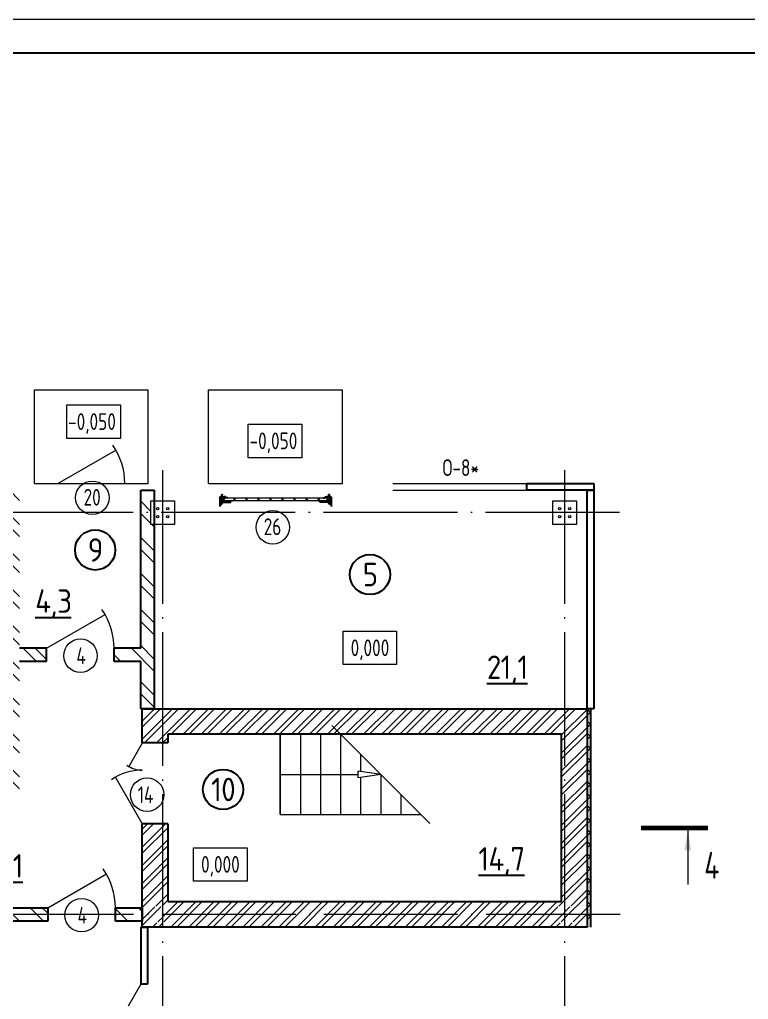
# Model space of a CAD drawing. Extents: x -965262 to 1142518, y -357520 to 71675.
# Drawn here: x -813242 to -802365, y -170622 to -155988 of the extents above; entities that cross this region are included whole.
import ezdxf

# ---------------------------------------------------------------- set-up
doc = ezdxf.new("R2010")
doc.units = 0
doc.header["$LTSCALE"] = 10
doc.linetypes.add('DOTE', pattern=[2.42, 2, -0.2, 0.02, -0.2])
doc.layers.get('0').update_dxf_attribs({"linetype": 'CONTINUOUS', "lineweight": 30})
doc.layers.add('DOTE', color=7, linetype='DOTE', lineweight=9)
doc.styles.add('GOST 2.304', font='isocpeur.ttf', dxfattribs={"width": 0.75, "height": 250})
doc.styles.add('GOST-2.304_Type-B', font='isocpeur.ttf', dxfattribs={"width": 0.9})
doc.styles.get("Standard").update_dxf_attribs({"font": 'isocpeur.ttf', "height": 300})

# ---------------------------------------------------------------- blocks, each defined once
blk = doc.blocks.new('anchor.bolt')
for p, q in [((-0.07, 0), (-0.07, -0.72)), ((0.07, 0), (0.07, -0.06)), ((-0.1, -0.04), (-0.07, -0.03)), ((-0.1, -0.04), (0.09, -0.06)), ((0.07, -0.07), (-0.1, -0.04)), ((-0.1, -0.11), (-0.07, -0.1)), ((-0.1, -0.11), (0.09, -0.13)), ((0.07, -0.14), (-0.1, -0.11)), ((-0.1, -0.18), (-0.07, -0.17)), ((-0.1, -0.18), (0.09, -0.2)), ((0.07, -0.21), (-0.1, -0.18)), ((-0.1, -0.25), (-0.07, -0.24)), ((-0.1, -0.25), (0.09, -0.27)), ((0.07, -0.28), (-0.1, -0.25)), ((-0.1, -0.32), (-0.07, -0.31)), ((-0.1, -0.32), (0.09, -0.34)), ((0.07, -0.35), (-0.1, -0.32)), ((-0.1, -0.39), (-0.07, -0.38)), ((-0.1, -0.39), (0.09, -0.41)), ((0.07, -0.42), (-0.1, -0.39)), ((-0.1, -0.46), (-0.07, -0.45)), ((-0.1, -0.46), (0.09, -0.48)), ((0.07, -0.49), (-0.1, -0.46)), ((-0.1, -0.53), (-0.07, -0.52)), ((-0.1, -0.53), (0.09, -0.55)), ((0.07, -0.56), (-0.1, -0.53)), ((-0.09, -0.6), (-0.07, -0.59)), ((-0.09, -0.6), (0.09, -0.62)), ((0.07, -0.63), (-0.09, -0.6)), ((-0.07, -0.72), (0, -0.8)), ((-0.04, -0.62), (-0.06, -0.63)), ((-0.06, -0.64), (-0.06, -0.63)), ((-0.06, -0.73), (-0.06, -0.64)), ((0, -0.79), (-0.06, -0.73)), ((-0.01, -0.63), (-0.04, -0.62)), ((-0.03, -0.63), (0, -0.79)), ((-0.03, -0.63), (0.01, -0.78)), ((-0.02, -0.63), (0.01, -0.77)), ((-0.01, -0.63), (0.02, -0.76)), ((0.03, -0.69), (-0.01, -0.63)), ((0, -0.64), (0.03, -0.75)), ((0, -0.8), (0.07, -0.72)), ((0, -0.79), (0.03, -0.74)), ((0.01, -0.66), (0.03, -0.74)), ((0.03, -0.74), (0.03, -0.69)), ((0.07, -0.06), (0.09, -0.06)), ((0.09, -0.06), (0.07, -0.07)), ((0.07, -0.07), (0.07, -0.13)), ((0.07, -0.13), (0.09, -0.13)), ((0.09, -0.13), (0.07, -0.14)), ((0.07, -0.14), (0.07, -0.2)), ((0.07, -0.2), (0.09, -0.2)), ((0.09, -0.2), (0.07, -0.21)), ((0.07, -0.21), (0.07, -0.27)), ((0.07, -0.27), (0.09, -0.27)), ((0.09, -0.27), (0.07, -0.28)), ((0.07, -0.28), (0.07, -0.34)), ((0.07, -0.33), (0.09, -0.34)), ((0.09, -0.34), (0.07, -0.35)), ((0.07, -0.35), (0.07, -0.41)), ((0.07, -0.4), (0.09, -0.41)), ((0.09, -0.41), (0.07, -0.42)), ((0.07, -0.42), (0.07, -0.48)), ((0.07, -0.47), (0.09, -0.48)), ((0.09, -0.48), (0.07, -0.49)), ((0.07, -0.49), (0.07, -0.55)), ((0.07, -0.55), (0.09, -0.55)), ((0.09, -0.55), (0.07, -0.56)), ((0.07, -0.56), (0.07, -0.62)), ((0.09, -0.62), (0.07, -0.63)), ((0.07, -0.62), (0.09, -0.62)), ((0.07, -0.63), (0.07, -0.72))]:
    blk.add_line(p, q)
blk.add_arc((0.16, -0.64), 0.222, 187.9982, 219.836)
blk = doc.blocks.new('Крепеж_ворот')
at = {"lineweight": 15}
h = blk.add_hatch(dxfattribs=at)
h.set_pattern_fill('ANSI31', color=256, scale=2, angle=180)
h.set_pattern_definition([(225, (746089.599, 74802.7244), (4.49013, -4.49013), [])])
h.paths.add_polyline_path([(746087, 74804), (746087, 74802), (746091, 74802), (746094, 74802), (746094, 74804)], flags=17)
h.paths.add_polyline_path([(746116, 74802, 0.165118), (746120, 74803), (746124, 74806, -0.301689), (746131, 74807), (746135, 74805, 0.130081), (746138, 74804), (746142, 74804), (746142, 74806), (746138, 74806, -0.130081), (746136, 74807), (746133, 74809, 0.301689), (746123, 74808), (746118, 74805, -0.165112), (746116, 74804), (746064, 74804, -0.414223), (746061, 74807), (746061, 74868), (746059, 74868), (746059, 74869), (746059, 74870), (746059, 74870), (746059, 74871), (746059, 74872), (746059, 74872), (746059, 74873), (746059, 74874), (746059, 74875), (746059, 74876), (746059, 74876), (746059, 74877), (746059, 74877), (746059, 74878), (746059, 74879), (746059, 74879), (746061, 74879), (746061, 74945), (746058, 74945), (746058, 74807, 0.41422), (746064, 74802)])
h = blk.add_hatch(dxfattribs=at)
h.set_pattern_fill('ANSI31', color=256, scale=2, angle=90)
h.set_pattern_definition([(135, (736343.8085, 75928.334), (-4.490128, -4.490128), [])])
edge = h.paths.add_edge_path()
edge.add_ellipse((746065, 74838), major_axis=(-1.67, 1.67), ratio=1, start_angle=45, end_angle=135, ccw=False)
edge.add_line((746063, 74838), (746063, 74868))
edge.add_line((746063, 74868), (746061, 74868))
edge.add_line((746061, 74868), (746061, 74838))
edge.add_ellipse((746065, 74838), major_axis=(-2.89, 2.89), ratio=1, start_angle=45, end_angle=135)
edge.add_line((746065, 74834), (746097, 74834))
edge.add_line((746097, 74834), (746097, 74836))
edge.add_line((746097, 74836), (746065, 74836))
edge = h.paths.add_edge_path()
edge.add_ellipse((746065, 74890), major_axis=(2.89, 2.89), ratio=1, start_angle=106, end_angle=135)
edge.add_line((746061, 74890), (746061, 74879))
edge.add_line((746061, 74879), (746063, 74879))
edge.add_line((746063, 74879), (746063, 74890))
edge.add_ellipse((746065, 74890), major_axis=(-1.67, 1.67), ratio=1, start_angle=16, end_angle=45, ccw=False)
edge.add_line((746063, 74891), (746070, 74904))
edge.add_ellipse((746079, 74899), major_axis=(7.45, 7.45), ratio=1, start_angle=-3, end_angle=106, ccw=False)
edge.add_line((746087, 74906), (746097, 74894))
edge.add_line((746097, 74894), (746099, 74895))
edge.add_line((746099, 74895), (746088, 74907))
edge.add_ellipse((746079, 74899), major_axis=(8.67, 8.67), ratio=1, start_angle=-3, end_angle=106)
edge.add_line((746068, 74905), (746062, 74892))
h = blk.add_hatch(color=256, dxfattribs=at)
h.dxf.hatch_style = 1
h.paths.add_polyline_path([(746146, 74809), (746143, 74810, 0.10613), (746142, 74810), (746136, 74809, -0.181324), (746135, 74810, 0.335683), (746120, 74809, -0.119126), (746119, 74809, 0.371631), (746118, 74808), (746118, 74808, 0.451909), (746119, 74807, 0.124341), (746121, 74808, -0.343618), (746134, 74808, 0.181324), (746137, 74808), (746143, 74808, -0.110452), (746143, 74808), (746147, 74807, -0.710497), (746147, 74805), (746143, 74804), (746136, 74804, -0.178994), (746133, 74805, 0.369834), (746130, 74805, -0.178993), (746127, 74804), (746122, 74804, 0.120709), (746122, 74804), (746120, 74803, -0.017147), (746119, 74802, 0.538795), (746120, 74802), (746127, 74802, 0.207608), (746131, 74804, -0.433918), (746132, 74804, 0.207608), (746135, 74802), (746143, 74802, 0.079707), (746143, 74802), (746148, 74804, 0.461502), (746149, 74807, -0.250825), (746149, 74808, -0.128039), (746173, 74816, 0.416657), (746174, 74816), (746174, 74817, 0.409849), (746173, 74817, 0.127248)])
for p, q in [((746058, 74807), (746058, 74945)), ((746058, 74945), (746061, 74945)), ((746061, 74879), (746061, 74945)), ((746059, 74879), (746063, 74879)), ((746059, 74868), (746059, 74879)), ((746059, 74868), (746063, 74868)), ((746061, 74879), (746061, 74890)), ((746061, 74807), (746061, 74868)), ((746061, 74838), (746061, 74868)), ((746068, 74905), (746062, 74892)), ((746070, 74904), (746063, 74891)), ((746063, 74838), (746063, 74890)), ((746064, 74883), (746063, 74883)), ((746064, 74865), (746063, 74865)), ((746064, 74883), (746064, 74874)), ((746067, 74880), (746064, 74883)), ((746064, 74875), (746064, 74873)), ((746064, 74874), (746064, 74865)), ((746067, 74868), (746064, 74865)), ((746064, 74804), (746116, 74804)), ((746064, 74802), (746116, 74802)), ((746097, 74836), (746065, 74836)), ((746097, 74834), (746065, 74834)), ((746067, 74880), (746067, 74875)), ((746067, 74873), (746067, 74868)), ((746079, 74806), (746102, 74806)), ((746079, 74806), (746079, 74804)), ((746079, 74804), (746102, 74804)), ((746082, 74814), (746081, 74813)), ((746081, 74813), (746081, 74806)), ((746099, 74814), (746082, 74814)), ((746086, 74813), (746086, 74806)), ((746087, 74906), (746097, 74894)), ((746088, 74907), (746099, 74895)), ((746095, 74813), (746095, 74806)), ((746097, 74894), (746099, 74895)), ((746097, 74834), (746097, 74836)), ((746099, 74814), (746100, 74813)), ((746100, 74813), (746100, 74806)), ((746102, 74806), (746102, 74804)), ((746118, 74805), (746123, 74808)), ((746120, 74803), (746124, 74806)), ((746135, 74805), (746131, 74807)), ((746136, 74807), (746133, 74809)), ((746142, 74806), (746138, 74806)), ((746138, 74804), (746142, 74804)), ((746142, 74806), (746142, 74804)), ((746142, 74804), (746142, 74806)), ((746143, 74804), (746147, 74805)), ((746143, 74802), (746148, 74804)), ((746174, 74817), (746174, 74816))]:
    blk.add_line(p, q)
for p, q in [((746061, 74879), (746061, 74881)), ((746061, 74834), (746061, 74868)), ((746063, 74883), (746063, 74874)), ((746063, 74874), (746063, 74865)), ((746073, 74842), (746073, 74905)), ((746073, 74896), (746077, 74892)), ((746073, 74851), (746077, 74855)), ((746074, 74886), (746074, 74861)), ((746074, 74880), (746076, 74880)), ((746074, 74867), (746076, 74867)), ((746076, 74886), (746076, 74883)), ((746076, 74883), (746076, 74886)), ((746076, 74886), (746077, 74886)), ((746076, 74864), (746076, 74883)), ((746077, 74873), (746076, 74880)), ((746076, 74880), (746076, 74867)), ((746077, 74873), (746076, 74867)), ((746076, 74864), (746076, 74861)), ((746076, 74864), (746076, 74861)), ((746076, 74861), (746077, 74861)), ((746077, 74886), (746077, 74892)), ((746077, 74861), (746077, 74855)), ((746081, 74898), (746081, 74886)), ((746081, 74849), (746081, 74861)), ((746087, 74898), (746082, 74898)), ((746082, 74886), (746087, 74886)), ((746082, 74861), (746087, 74861)), ((746087, 74849), (746082, 74849)), ((746087, 74899), (746087, 74898)), ((746087, 74886), (746087, 74898)), ((746087, 74886), (746098, 74886)), ((746087, 74849), (746087, 74861)), ((746087, 74861), (746098, 74861)), ((746087, 74847), (746087, 74849)), ((746099, 74885), (746099, 74883)), ((746099, 74883), (746099, 74864)), ((746099, 74882), (746100, 74882)), ((746099, 74865), (746100, 74865)), ((746099, 74862), (746099, 74864)), ((746100, 74861), (746100, 74886)), ((746100, 74886), (746110, 74886)), ((746100, 74861), (746110, 74861)), ((746110, 74861), (746110, 74886)), ((746110, 74881), (746225, 74881)), ((746110, 74865), (746212, 74865)), ((746114, 74877), (746225, 74877)), ((746250, 74859), (746250, 74863))]:
    blk.add_line(p, q, dxfattribs=at)
at = {"lineweight": 15, "ltscale": 0.5}
for p, q in [((746076, 74886), (746074, 74886)), ((746076, 74861), (746074, 74861))]:
    blk.add_line(p, q, dxfattribs=at)
at = {"lineweight": 15, "extrusion": (-1.7375e-14, 1, 0)}
for p, q in [((746113, 74884), (746225, 74884)), ((746113, 74863), (746113, 74884)), ((746113, 74863), (746136, 74863)), ((746117, 74857), (746117, 74829)), ((746117, 74826), (746119, 74823)), ((746119, 74823), (746123, 74825)), ((746121, 74857), (746121, 74829)), ((746123, 74825), (746121, 74828)), ((746123, 74863), (746123, 74863)), ((746250, 74863), (746123, 74863)), ((746250, 74859), (746123, 74859)), ((746124, 74840), (746124, 74849)), ((746136, 74882), (746157, 74882)), ((746136, 74863), (746136, 74882)), ((746157, 74882), (746157, 74863)), ((746157, 74863), (746212, 74863))]:
    blk.add_line(p, q, dxfattribs=at)
at = {"lineweight": 15, "ltscale": 0.5, "extrusion": (-1.7375e-14, 1, 0)}
for p, q in [((746113, 74880), (746225, 74880)), ((746136, 74866), (746113, 74866)), ((746115, 74871), (746120, 74871)), ((746121, 74857), (746117, 74857)), ((746117, 74852), (746117, 74854)), ((746121, 74840), (746117, 74840)), ((746117, 74837), (746117, 74835)), ((746121, 74829), (746117, 74829)), ((746120, 74839), (746120, 74850)), ((746124, 74848), (746120, 74848)), ((746124, 74841), (746120, 74841)), ((746123, 74869), (746123, 74863)), ((746123, 74863), (746123, 74859)), ((746140, 74863), (746140, 74859)), ((746153, 74863), (746153, 74859)), ((746212, 74866), (746157, 74866)), ((746173, 74863), (746173, 74859))]:
    blk.add_line(p, q, dxfattribs=at)
at = {"lineweight": 15, "extrusion": (-2.77556e-16, -1, 0)}
for p, q in [((746225, 74866), (746114, 74866)), ((746128, 74866), (746128, 74863)), ((746138, 74866), (746138, 74863)), ((746164, 74866), (746164, 74863)), ((746174, 74866), (746174, 74863)), ((746201, 74866), (746201, 74863)), ((746210, 74866), (746210, 74863)), ((746225, 74884), (746225, 74863))]:
    blk.add_line(p, q, dxfattribs=at)
at = {"extrusion": (-1, -4.26669e-14, 0)}
for p, q in [((746118, 74808), (746118, 74808)), ((746136, 74809), (746142, 74810)), ((746143, 74808), (746137, 74808)), ((746143, 74810), (746146, 74809)), ((746147, 74807), (746143, 74808))]:
    blk.add_line(p, q, dxfattribs=at)
at = {"extrusion": (-1, -4.2422e-14, 1.22461e-16)}
for p, q in [((746119, 74803), (746122, 74804)), ((746127, 74802), (746120, 74802)), ((746122, 74804), (746127, 74804)), ((746143, 74802), (746135, 74802)), ((746136, 74804), (746143, 74804))]:
    blk.add_line(p, q, dxfattribs=at)
for centre, radius, start, end in [((746064, 74807), 5.62, 180, 270), ((746064, 74807), 3.11, 180, 270), ((746082, 74804), 10.4, 68.2753, 87.8782), ((746091, 74798), 16.2, 73.306, 107.292), ((746099, 74804), 10.4, 92.1218, 111.7247), ((746116, 74807), 3.11, 270, 307.5043), ((746116, 74807), 5.62, 270, 307.5043), ((746119, 74808), 0.586, 91.7247, 173.2711), ((746119, 74807), 0.586, 173.2711, 270.547), ((746118, 74812), 3.52, 271.7247, 298.8983), ((746118, 74812), 5.21, 270.547, 298.8983), ((746128, 74799), 12.4, 54.8903, 129.1143), ((746128, 74799), 10.7, 54.8903, 130.7448), ((746128, 74801), 8.97, 60.3534, 127.5043), ((746128, 74801), 8.97, 60.3534, 127.5043), ((746128, 74801), 8.97, 60.3534, 127.5043), ((746128, 74801), 6.46, 60.3534, 127.5043), ((746136, 74811), 3.54, 234.8903, 276), ((746136, 74811), 1.86, 234.8903, 276), ((746138, 74810), 5.62, 240.3534, 270), ((746138, 74810), 3.11, 240.3534, 270), ((746143, 74810), 0.292, 71.7675, 96), ((746143, 74808), 0.292, 70.7873, 96), ((746176, 74761), 56.8, 93.2805, 122.2878), ((746147, 74806), 0.562, 289.2127, 70.7873), ((746147, 74806), 2.25, 288.2291, 27.3228), ((746176, 74765), 50.3, 93.6593, 122.8448), ((746150, 74807), 0.586, 151, 207.3228), ((746173, 74817), 0.6, 4.1357, 93.2805), ((746173, 74816), 0.6, 273.6593, 4.1357)]:
    blk.add_arc(centre, radius, start, end)
at = {"lineweight": 15}
for centre, radius, start, end in [((746079, 74899), 8.28, 0, 136.0097), ((746079, 74847), 8.28, 223.9903, 0), ((746077, 74883), 0.956, 180, 270), ((746077, 74883), 0.75, 180, 270), ((746077, 74864), 0.956, 90, 180), ((746077, 74864), 0.75, 90, 180), ((746076, 74892), 0.375, 0, 45), ((746076, 74855), 0.375, 315, 0), ((746082, 74898), 0.375, 91, 180), ((746082, 74886), 0.75, 180, 270), ((746082, 74861), 0.75, 90, 180), ((746082, 74849), 0.375, 180, 269), ((746098, 74885), 0.375, 0, 90), ((746098, 74862), 0.375, 270, 0), ((746123, 74857), 5.92, 90, 180), ((746123, 74829), 5.92, 180, 199.6464), ((746123, 74857), 1.87, 90, 180), ((746129, 74855), 8.15, 194.9986, 233.9214), ((746129, 74833), 8.15, 126.0786, 165.0014), ((746123, 74829), 1.87, 180, 185.5313)]:
    blk.add_arc(centre, radius, start, end, dxfattribs=at)
at = {"lineweight": 15, "ltscale": 0.5}
for centre, radius, start, end in [((746119, 74852), 2.25, 195, 270), ((746119, 74836), 2.25, 90, 165), ((746119, 74850), 0.375, 0, 90), ((746119, 74839), 0.375, 270, 0)]:
    blk.add_arc(centre, radius, start, end, dxfattribs=at)
at = {"extrusion": (-1.22461e-16, -5.20252e-30, -1)}
for centre, radius, start, end in [((-746120, 74802), 0.187, 270, 62.4687), ((-746122, 74803), 0.586, 62.4687, 90), ((-746127, 74809), 4.69, 229.4077, 270), ((-746127, 74807), 4.69, 223.0863, 270), ((-746131, 74803), 2.32, 49.4077, 130.5923), ((-746131, 74803), 0.637, 43.0863, 136.9137), ((-746135, 74807), 4.69, 270, 316.9137), ((-746136, 74809), 4.69, 270, 310.5923), ((-746143, 74804), 0.292, 250.7873, 270), ((-746143, 74802), 0.292, 251.7709, 270)]:
    blk.add_arc(centre, radius, start, end, dxfattribs=at)
at = {"extrusion": (0, 0, -1)}
for centre, major_axis, start_param, end_param in [((746065, 74890), (2.89, 2.89), 3.926991, 4.433136), ((746065, 74838), (-2.89, 2.89), 3.926991, 5.497787), ((746065, 74890), (-1.67, 1.67), 5.497787, 6.003933), ((746065, 74838), (-1.67, 1.67), 3.926991, 5.497787), ((746079, 74899), (8.67, 8.67), 4.433136, 6.335545), ((746079, 74899), (7.45, 7.45), 4.433136, 6.335545)]:
    blk.add_ellipse(centre, major_axis=major_axis, ratio=1, start_param=start_param, end_param=end_param, dxfattribs=at)
for points in [[(746067, 74875), (746066, 74875), (746064, 74875)], [(746064, 74873), (746066, 74873), (746067, 74873)]]:
    blk.add_rational_spline(points, [1, 1.01284142743, 1], degree=2)
at = {"lineweight": 15, "ltscale": 0.5}
for points, knots in [([(746115, 74871), (746115, 74871), (746114, 74871), (746114, 74871), (746114, 74872), (746113, 74872), (746113, 74872), (746113, 74873), (746113, 74873), (746113, 74873)], [0.37141352, 0.37141352, 0.37141352, 0.37141352, 0.39402571, 0.39402571, 0.41663789, 0.41663789, 0.43959523, 0.43959523, 0.46255257, 0.46255257, 0.46255257, 0.46255257]), ([(746123, 74869), (746123, 74869), (746123, 74869), (746122, 74870), (746122, 74870), (746122, 74871), (746122, 74871), (746121, 74871), (746121, 74871), (746120, 74871)], [0.28027447, 0.28027447, 0.28027447, 0.28027447, 0.30323181, 0.30323181, 0.32618916, 0.32618916, 0.34880134, 0.34880134, 0.37141352, 0.37141352, 0.37141352, 0.37141352])]:
    blk.add_open_spline(points, degree=3, knots=knots, dxfattribs=at)
at = {"lineweight": 15}
for points in [[(746117, 74827), (746117, 74827), (746117, 74826), (746117, 74826)], [(746121, 74828), (746121, 74828), (746121, 74828), (746121, 74829)]]:
    blk.add_open_spline(points, degree=3, dxfattribs=at)
at = {"xscale": -50.80000000000001, "yscale": 50.80000000000001, "zscale": 50.80000000000001}
blk.add_blockref('anchor.bolt', (746091, 74804), dxfattribs=at)

msp = doc.modelspace()

# ---------------------------------------------------------------- hatches: boundary and pattern name
at = {"lineweight": 15}
h = msp.add_hatch(dxfattribs=at)
h.set_pattern_fill('ANSI32', color=4, scale=40, angle=90, style=0)
h.set_pattern_definition([(135, (-825143.9, -163121.8), (-269.4077, -269.4077), []), (135, (-825143.9, -162942.18), (-269.4077, -269.4077), [])])
h.paths.add_polyline_path([(-825057.2, -163017.1), (-825257.2, -163017.1), (-825257.2, -163352.1), (-825057.2, -163352.1)])
h.paths.add_polyline_path([(-825057.2, -163352.1), (-825257.2, -163352.1), (-825257.2, -164677.1), (-827262.2, -164677.1), (-827262.2, -164877.1), (-825057.2, -164877.1)])
h.paths.add_polyline_path([(-827462.2, -164677.1), (-828982.2, -164677.1), (-828982.2, -167442.1), (-828782.2, -167442.1), (-828782.2, -164877.1), (-827462.2, -164877.1)], flags=16)
h.paths.add_polyline_path([(-827262.2, -164877.1), (-827462.2, -164877.1), (-827462.2, -167442.1), (-827262.2, -167442.1)], flags=17)
h.paths.add_polyline_path([(-827262.2, -163352.1), (-827462.2, -163352.1), (-827462.2, -164677.1), (-827262.2, -164677.1)], flags=17)
h.paths.add_polyline_path([(-827262.2, -163017.1), (-827462.2, -163017.1), (-827462.2, -163352.1), (-827262.2, -163352.1)])
h.paths.add_polyline_path([(-840622.4, -173137.1), (-841022.4, -173137.1), (-841022.4, -173527.1), (-840622.4, -173527.1)])
h.paths.add_polyline_path([(-843612.4, -173137.1), (-844012.4, -173137.1), (-844012.4, -173527.1), (-843612.4, -173527.1)], flags=17)
h.paths.add_polyline_path([(-832692.4, -172202.1), (-833082.4, -172202.1), (-833082.4, -172602.1), (-832692.4, -172602.1)], flags=17)
h.paths.add_polyline_path([(-848047.4, -182572.1), (-848122.4, -182572.1), (-848122.4, -183272.1), (-849007.4, -183272.1), (-849007.4, -183372.1), (-848047.4, -183372.1)], flags=17)
h.paths.add_polyline_path([(-846982.4, -183272.1), (-847922.4, -183272.1), (-847922.4, -182572.1), (-847947.4, -182572.1), (-847947.4, -183372.1), (-846982.4, -183372.1)])
h.paths.add_polyline_path([(-848047.4, -181672.1), (-848122.4, -181672.1), (-848122.4, -181862.1), (-848047.4, -181862.1)], flags=16)
h.paths.add_polyline_path([(-847922.4, -181672.1), (-847947.4, -181672.1), (-847947.4, -181862.1), (-847922.4, -181862.1)], flags=17)
h.paths.add_polyline_path([(-849007.4, -181672.1), (-849057.4, -181672.1), (-849057.4, -183272.1), (-849007.4, -183272.1)], flags=17)
h.paths.add_polyline_path([(-849107.4, -181672.1), (-849257.4, -181672.1), (-849257.4, -183472.1), (-849107.4, -183472.1)], flags=17)
h.paths.add_polyline_path([(-825057.2, -163017.1), (-825257.2, -163017.1), (-825257.2, -163352.1), (-825057.2, -163352.1)])
h.paths.add_polyline_path([(-853107.4, -185922), (-853417.4, -185922), (-853417.4, -186122), (-853107.4, -186122)])
h.paths.add_polyline_path([(-852892.4, -185922), (-853107.4, -185922), (-853107.4, -186122), (-852892.4, -186122)])
h.paths.add_polyline_path([(-851292.4, -185922), (-851692.4, -185922), (-851692.4, -186122), (-851292.4, -186122)])
h.paths.add_polyline_path([(-849982.4, -185922), (-850382.4, -185922), (-850382.4, -186122), (-849982.4, -186122)])
h.paths.add_polyline_path([(-848382.4, -185922), (-848782.4, -185922), (-848782.4, -186122), (-848382.4, -186122)])
h.paths.add_polyline_path([(-847107.4, -185922), (-847182.4, -185922), (-847182.4, -186122), (-847107.4, -186122)])
h.paths.add_polyline_path([(-847107.4, -162917.1), (-847442.4, -162917.1), (-847442.4, -163117.1), (-847107.4, -163117.1)])
h.paths.add_polyline_path([(-846782.4, -162917.1), (-847107.4, -162917.1), (-847107.4, -163117.1), (-846982.4, -163117.1), (-846982.4, -163177.1), (-846932.4, -163177.1), (-846932.4, -163352.1), (-846782.4, -163352.1)])
h.paths.add_polyline_path([(-846782.4, -163352.1), (-846932.4, -163352.1), (-846932.4, -163527.1), (-846982.4, -163527.1), (-846982.4, -169177.1), (-846932.4, -169177.1), (-846932.4, -169352.1), (-846782.4, -169352.1)])
h.paths.add_polyline_path([(-846782.4, -169352.1), (-846932.4, -169352.1), (-846932.4, -169527.1), (-846982.4, -169527.1), (-846982.4, -175177.1), (-846932.4, -175177.1), (-846932.4, -175352.1), (-846782.4, -175352.1), (-846782.4, -173727.1), (-841107.4, -173727.1), (-841107.4, -173527.1), (-846782.4, -173527.1)])
h.paths.add_polyline_path([(-846782.4, -175352.1), (-846932.4, -175352.1), (-846932.4, -175527.1), (-846982.4, -175527.1), (-846982.4, -178462.1), (-846782.4, -178462.1)])
h.paths.add_polyline_path([(-846782.4, -179462.1), (-846982.4, -179462.1), (-846982.4, -179662.1), (-847107.4, -179662.1), (-847107.4, -179862.1), (-846982.4, -179862.1), (-846982.4, -180062.1), (-846782.4, -180062.1)])
h.paths.add_polyline_path([(-847107.4, -179662.1), (-850107.4, -179662.1), (-850107.4, -179862.1), (-847107.4, -179862.1)])
h.paths.add_polyline_path([(-850107.4, -179662.1), (-853107.4, -179662.1), (-853107.4, -179862.1), (-851817.4, -179862.1), (-851817.4, -180062.1), (-851617.4, -180062.1), (-851617.4, -179862.1), (-850107.4, -179862.1)])
h.paths.add_polyline_path([(-853107.4, -179662.1), (-853417.4, -179662.1), (-853417.4, -179862.1), (-853107.4, -179862.1)])
h.paths.add_polyline_path([(-853107.4, -181472.1), (-853417.4, -181472.1), (-853417.4, -181672.1), (-853107.4, -181672.1)])
h.paths.add_polyline_path([(-851217.4, -181472.1), (-851617.4, -181472.1), (-851617.4, -181352.1), (-851817.4, -181352.1), (-851817.4, -181472.1), (-853107.4, -181472.1), (-853107.4, -181672.1), (-851217.4, -181672.1)])
h.paths.add_polyline_path([(-851617.4, -181072.1), (-851817.4, -181072.1), (-851817.4, -181352.1), (-851617.4, -181352.1)])
h.paths.add_polyline_path([(-850107.4, -181527.1), (-850282.4, -181527.1), (-850282.4, -181472.1), (-850307.4, -181472.1), (-850307.4, -181672.1), (-850107.4, -181672.1)])
h.paths.add_polyline_path([(-848907.4, -181472.1), (-849932.4, -181472.1), (-849932.4, -181527.1), (-850107.4, -181527.1), (-850107.4, -181672.1), (-849107.4, -181672.1), (-849107.4, -183472.1), (-847107.4, -183472.1), (-847107.4, -183372.1), (-847947.4, -183372.1), (-847947.4, -182572.1), (-848047.4, -182572.1), (-848047.4, -183372.1), (-849007.4, -183372.1), (-849007.4, -181672.1), (-848907.4, -181672.1)])
h.paths.add_polyline_path([(-846782.4, -181672.1), (-846382.9, -181672.1), (-846382.9, -181472.1), (-846782.4, -181472.1), (-846782.4, -181352.1), (-846932.4, -181352.1), (-846932.4, -181527.1), (-847107.4, -181527.1), (-847107.4, -181672.1), (-846982.4, -181672.1), (-846982.4, -183372.1), (-847107.4, -183372.1), (-847107.4, -183472.1), (-846982.4, -183472.1), (-846982.4, -185922), (-847107.4, -185922), (-847107.4, -186122), (-846782.4, -186122)])
h.paths.add_polyline_path([(-847107.4, -181527.1), (-847282.4, -181527.1), (-847282.4, -181472.1), (-848197.4, -181472.1), (-848197.4, -181672.1), (-848047.4, -181672.1), (-848047.4, -181862.1), (-847947.4, -181862.1), (-847947.4, -181672.1), (-847107.4, -181672.1)], flags=17)
h.paths.add_polyline_path([(-846782.4, -181072.1), (-846982.4, -181072.1), (-846982.4, -181177.1), (-846932.4, -181177.1), (-846932.4, -181352.1), (-846782.4, -181352.1)])
h.paths.add_polyline_path([(-845072.9, -181352.1), (-845272.9, -181352.1), (-845272.9, -181472.1), (-845472.9, -181472.1), (-845472.9, -181672.1), (-845072.9, -181672.1), (-845072.9, -181577.1)])
h.paths.add_polyline_path([(-845072.9, -175452.1), (-841282.4, -175452.1), (-841282.4, -175352.1), (-845272.9, -175352.1), (-845272.9, -181352.1), (-845072.9, -181352.1)])
h.paths.add_polyline_path([(-841282.4, -175252.1), (-845272.9, -175252.1), (-845272.9, -175352.1), (-841282.4, -175352.1)], flags=16)
h.paths.add_polyline_path([(-835282.4, -175352.1), (-840932.4, -175352.1), (-840932.4, -175452.1), (-835282.4, -175452.1)])
h.paths.add_polyline_path([(-835282.4, -175252.1), (-840932.4, -175252.1), (-840932.4, -175352.1), (-835282.4, -175352.1)])
h.paths.add_polyline_path([(-834492.4, -175352.1), (-834932.4, -175352.1), (-834932.4, -175452.1), (-834492.4, -175452.1)])
h.paths.add_polyline_path([(-834492.4, -175252.1), (-834932.4, -175252.1), (-834932.4, -175352.1), (-834492.4, -175352.1)])
h.paths.add_polyline_path([(-837507.4, -173577.1), (-837682.4, -173577.1), (-837682.4, -173527.1), (-841107.4, -173527.1), (-841107.4, -173727.1), (-837507.4, -173727.1)])
h.paths.add_polyline_path([(-835107.4, -173577.1), (-835282.4, -173577.1), (-835282.4, -173527.1), (-837332.4, -173527.1), (-837332.4, -173577.1), (-837507.4, -173577.1), (-837507.4, -173727.1), (-835107.4, -173727.1)])
h.paths.add_polyline_path([(-834782.4, -173402.1), (-834932.4, -173402.1), (-834932.4, -173577.1), (-835107.4, -173577.1), (-835107.4, -173727.1), (-834782.4, -173727.1)])
h.paths.add_polyline_path([(-834782.4, -169352.1), (-834982.4, -169352.1), (-834982.4, -173227.1), (-834932.4, -173227.1), (-834932.4, -173402.1), (-834782.4, -173402.1)])
h.paths.add_polyline_path([(-834782.4, -168352.1), (-834932.4, -168352.1), (-834932.4, -168527.1), (-834982.4, -168527.1), (-834982.4, -169352.1), (-834782.4, -169352.1)])
h.paths.add_polyline_path([(-830792.4, -167442.1), (-834782.4, -167442.1), (-834782.4, -163352.1), (-834982.4, -163352.1), (-834982.4, -168177.1), (-834932.4, -168177.1), (-834932.4, -168352.1), (-834782.4, -168352.1), (-834782.4, -167642.1), (-830792.4, -167642.1)])
h.paths.add_polyline_path([(-834782.4, -162917.1), (-834982.4, -162917.1), (-834982.4, -163352.1), (-834782.4, -163352.1)])
h.paths.add_polyline_path([(-829107.4, -167442.1), (-829782.4, -167442.1), (-829782.4, -167642.1), (-829107.4, -167642.1)])
h.paths.add_polyline_path([(-823107.4, -167442.1), (-828782.2, -167442.1), (-828782.2, -164877.1), (-825057.2, -164877.1), (-825057.2, -163352.1), (-825257.2, -163352.1), (-825257.2, -164677.1), (-828982.2, -164677.1), (-828982.2, -167442.1), (-829107.4, -167442.1), (-829107.4, -167642.1), (-823107.4, -167642.1)])
h.paths.add_polyline_path([(-820612.4, -167442.1), (-823107.4, -167442.1), (-823107.4, -167642.1), (-820612.4, -167642.1)])
h.paths.add_polyline_path([(-817107.4, -167442.1), (-819602.4, -167442.1), (-819602.4, -167642.1), (-817107.4, -167642.1)])
h.paths.add_polyline_path([(-811232.4, -163527.1), (-811282.4, -163527.1), (-811282.4, -163352.1), (-811432.4, -163352.1), (-811432.4, -165377.1), (-811832.2, -165377.1), (-811832.2, -165577.1), (-811432.4, -165577.1), (-811432.4, -166282.1), (-811232.4, -166282.1)])
h.paths.add_polyline_path([(-811282.4, -163177.1), (-811232.4, -163177.1), (-811232.4, -163017.1), (-811432.4, -163017.1), (-811432.4, -163352.1), (-811282.4, -163352.1)])
h.paths.add_polyline_path([(-813242.4, -163017.1), (-813442.4, -163017.1), (-813442.4, -163352.1), (-813242.4, -163352.1)])
h.paths.add_polyline_path([(-813077.5, -164895.1), (-811729.7, -164895.1), (-811729.7, -164391.1), (-813077.5, -164391.1)], flags=9)
h.paths.add_polyline_path([(-833482.4, -175452.1), (-833482.4, -175252.1), (-833282.4, -175252.1), (-833282.4, -169252.1), (-812822.4, -169252.1), (-812822.4, -169452.1), (-833082.4, -169452.1), (-833082.4, -175452.1)])
h.paths.add_polyline_path([(-813242.4, -167642.1), (-817107.4, -167642.1), (-817107.4, -167442.1), (-813442.4, -167442.1), (-813442.4, -163352.1), (-813242.4, -163352.1), (-813242.4, -165377.1), (-812842.2, -165377.1), (-812842.2, -165577.1), (-813242.4, -165577.1)])
h.paths.add_polyline_path([(-811812.4, -169452.1), (-811412.4, -169452.1), (-811412.4, -169252.1), (-811812.4, -169252.1)])
h.paths.add_polyline_path([(-811332.4, -175677.1), (-804772.4, -175677.1), (-804772.4, -175477.1), (-811332.4, -175477.1)])
h.paths.add_polyline_path([(-811332.4, -181227.1), (-804772.4, -181227.1), (-804772.4, -181027.1), (-811332.4, -181027.1)])
h = msp.add_hatch(dxfattribs=at)
h.set_pattern_fill('ANSI37', color=256, scale=40, angle=270)
h.set_pattern_definition([(315, (-810934.39, -163152.02), (89.8026, 89.8026), []), (45, (-810934.39, -163152.02), (-89.8026, 89.8026), [])])
h.paths.add_polyline_path([(-810188.8, -163133), (-811688.8, -163133), (-811688.8, -163173), (-810188.8, -163173)])
h.paths.add_polyline_path([(-811288.8, -163133), (-811688.8, -163133), (-811688.8, -163173), (-811288.8, -163173)], flags=16)
h.paths.add_polyline_path([(-811288.8, -163173), (-808656.1, -163173), (-808656.1, -163133), (-811288.8, -163133)])
h = msp.add_hatch(dxfattribs=at)
h.set_pattern_fill('ANSI32', color=1, scale=20, style=0)
h.set_pattern_definition([(45, (-1272135.78, -304976.27), (-134.70384, 134.70384), []), (45, (-1272045.98, -304976.27), (-134.70384, 134.70384), [])])
h.paths.add_polyline_path([(-811107.4, -167997.1), (-811412.4, -167997.1), (-811412.4, -168002.1), (-811107.4, -168002.1)], flags=16)
h.paths.add_polyline_path([(-811032.4, -167997.1), (-811107.4, -167997.1), (-811107.4, -168002.1), (-811032.4, -168002.1)], flags=17)
h.paths.add_polyline_path([(-811107.4, -166792.1), (-811412.4, -166792.1), (-811412.4, -166797.1), (-811107.4, -166797.1)], flags=16)
h.paths.add_polyline_path([(-811032.4, -166792.1), (-811107.4, -166792.1), (-811107.4, -166797.1), (-811032.4, -166797.1)], flags=17)
h.paths.add_polyline_path([(-804772.4, -166282.1), (-811412.4, -166282.1), (-811412.4, -166797.1), (-811032.4, -166797.1), (-811032.4, -166662.1), (-805152.4, -166662.1), (-805152.4, -169162.1), (-811032.4, -169162.1), (-811032.4, -167997.1), (-811412.4, -167997.1), (-811412.4, -169542.1), (-811332.4, -169542.1), (-804772.4, -169542.1)])
h.paths.add_polyline_path([(-805232.4, -169227.1), (-804982.4, -169227.1), (-804982.4, -169241.1), (-805082.9, -169241.1, 0.4142136), (-805102.9, -169261.1), (-805102.9, -169443.1, 0.4142136), (-805082.9, -169463.1), (-804982.4, -169463.1), (-804982.4, -169477.1), (-805232.4, -169477.1), (-805232.4, -169463.1), (-805131.9, -169463.1, 0.4142136), (-805111.9, -169443.1), (-805111.9, -169261.1, 0.4142136), (-805131.9, -169241.1), (-805232.4, -169241.1)], flags=16)
h.paths.add_polyline_path([(-810982.4, -169227.1), (-810982.4, -169241.1), (-811102.9, -169241.1), (-811102.9, -169463.1), (-810982.4, -169463.1), (-810982.4, -169477.1), (-811232.4, -169477.1), (-811232.4, -169463.1), (-811111.9, -169463.1), (-811111.9, -169241.1), (-811232.4, -169241.1), (-811232.4, -169227.1)], flags=16)
h = msp.add_hatch(dxfattribs=at)
h.set_pattern_fill('ANSI37', color=256, scale=40)
h.set_pattern_definition([(45, (-170000.2, 82238.42), (-89.802561, 89.802561), []), (135, (-170000.2, 82238.42), (-89.802561, -89.802561), [])])
h.paths.add_polyline_path([(-804772.4, -169542.1), (-804772.4, -166282.1), (-804722.4, -166282.1), (-804722.4, -169542.1)])

# ---------------------------------------------------------------- linework, layer by layer
at = {"lineweight": 15, "ltscale": 0.3}
for p, q in [((-813022.2, -162917), (-813022.2, -161517)), ((-813022.2, -161517), (-811322.2, -161517)), ((-811322.2, -162917), (-811322.2, -161517)), ((-810422.2, -162917), (-810422.2, -161517)), ((-810422.2, -161517), (-808422.2, -161517)), ((-808422.2, -162917), (-808422.2, -161517)), ((-813022.2, -162917), (-811322.2, -162917)), ((-810422.2, -162917), (-808422.2, -162917)), ((-809352.4, -167862.2), (-809352.4, -166662.1))]:
    msp.add_line(p, q, dxfattribs=at)
at = {"lineweight": 15}
for p, q in [((-812538.2, -161743), (-811738.2, -161743)), ((-812538.2, -162243), (-812538.2, -161743)), ((-811738.2, -161743), (-811738.2, -162243)), ((-809829.4, -162030.8), (-809029.4, -162030.8)), ((-809829.4, -162530.8), (-809829.4, -162030.8)), ((-809029.4, -162030.8), (-809029.4, -162530.8)), ((-811738.2, -162243), (-812538.2, -162243)), ((-812672.4, -162917.1, -1808.5), (-811806.4, -162417.1, -1808.5)), ((-809029.4, -162530.8), (-809829.4, -162530.8)), ((-810188.8, -163133), (-808656.1, -163133)), ((-810188.8, -163133), (-810188.8, -163173)), ((-808656.1, -163133), (-808656.1, -163173)), ((-811282.4, -163527.1, -3259.8), (-811282.4, -163177.1, -3259.8)), ((-811282.4, -163177.1, -3259.8), (-810932.4, -163177.1, -3259.8)), ((-810932.4, -163177.1, -3259.8), (-810932.4, -163527.1, -3259.8)), ((-810188.8, -163173), (-808656.1, -163173)), ((-805282.4, -163527.1, -3259.8), (-805282.4, -163177.1, -3259.8)), ((-805282.4, -163177.1, -3259.8), (-804932.4, -163177.1, -3259.8)), ((-804932.4, -163177.1, -3259.8), (-804932.4, -163527.1, -3259.8)), ((-810932.4, -163527.1, -3259.8), (-811282.4, -163527.1, -3259.8)), ((-804932.4, -163527.1, -3259.8), (-805282.4, -163527.1, -3259.8)), ((-812842.2, -165377.1, -1808.5), (-811967.6, -164872.1)), ((-808414.9, -165122.1), (-807614.9, -165122.1)), ((-808414.9, -165622.1), (-808414.9, -165122.1)), ((-807614.9, -165122.1), (-807614.9, -165622.1)), ((-807614.9, -165622.1), (-808414.9, -165622.1)), ((-808583.7, -166530.8), (-807121.1, -167993.5)), ((-811412.4, -166797.1, -1808.5), (-811612.4, -167143.5, -1808.5)), ((-807852.4, -167262.2), (-808191.7, -167213.2)), ((-808191.7, -167311.2), (-808191.7, -167213.2)), ((-807852.4, -167262.2), (-808191.7, -167311.2)), ((-811412.4, -167997.1, -1808.5), (-811812.4, -167304.3, -1808.5)), ((-810647.1, -168355.8), (-809847.1, -168355.8)), ((-810647.1, -168855.8), (-810647.1, -168355.8)), ((-809847.1, -168355.8), (-809847.1, -168855.8)), ((-812822.4, -169252.1, 334.9), (-811947.7, -168747.1, 2143.4)), ((-809847.1, -168855.8), (-810647.1, -168855.8)), ((-811432.4, -170392.1, -1808.5), (-811809.9, -171046, -1808.5))]:
    msp.add_line(p, q, dxfattribs=at)
at = {"color": 4, "extrusion": (0, 0, -1)}
for p, q in [((-811432.4, -165377.1, -1808.5), (-811432.4, -163017.1, -1808.5)), ((-811432.4, -163017.1, -1808.5), (-811232.4, -163017.1, -1808.5)), ((-811432.4, -163017.1, -1808.5), (-811232.4, -163017.1, -1808.5)), ((-811232.4, -163017.1, -1808.5), (-811232.4, -166282.1, -1808.5)), ((-811432.4, -166282.1, -1808.5), (-811432.4, -165577.1, -1808.5)), ((-811232.4, -166282.1, -1808.5), (-811432.4, -166282.1, -1808.5)), ((-833282.4, -169252.1, -1808.5), (-812822.4, -169252.1, 334.9)), ((-812822.4, -169252.1, 334.9), (-812822.4, -169452.1, 334.9)), ((-811812.4, -169452.1, -1808.5), (-811812.4, -169252.1, -1808.5)), ((-811812.4, -169252.1, -1808.5), (-811412.4, -169252.1, -1808.5)), ((-811412.4, -169252.1, -1808.5), (-811412.4, -169452.1, -1808.5)), ((-811412.4, -169452.1, -1808.5), (-811412.4, -169252.1, -1808.5)), ((-812822.4, -169452.1, 334.9), (-833082.4, -169452.1, -1808.5)), ((-811412.4, -169452.1, -1808.5), (-811812.4, -169452.1, -1808.5))]:
    msp.add_line(p, q, dxfattribs=at)
at = {"color": 30, "lineweight": 15}
for p, q in [((-807672.2, -162917.1, -1808.5), (-805672.2, -162917.1, -1808.5)), ((-807672.2, -163017.1, -1808.5), (-805672.2, -163017.1, -1808.5))]:
    msp.add_line(p, q, dxfattribs=at)
at = {"color": 30, "extrusion": (0, 0, -1)}
for p, q in [((-805672.2, -163017.1, -1808.5), (-805672.2, -162917.1, -1808.5)), ((-805672.2, -162917.1, -1808.5), (-804672.4, -162917.1, -1808.5)), ((-804672.4, -163017.1, -1808.5), (-805672.2, -163017.1, -1808.5)), ((-804772.4, -163017.1, -1808.5), (-804672.4, -163017.1, -1808.5)), ((-804772.4, -166282.1, -1808.5), (-804772.4, -163017.1, -1808.5)), ((-804672.4, -162917.1, -1808.5), (-804672.4, -163017.1, -1808.5)), ((-804672.4, -163017.1, -1808.5), (-804672.4, -166282.1, -1808.5)), ((-804672.4, -166282.1, -1808.5), (-804772.4, -166282.1, -1808.5))]:
    msp.add_line(p, q, dxfattribs=at)
at = {"lineweight": 0}
msp.add_line((-805111.9, -163352.1, -1808.5), (-805102.9, -163352.1, -1808.5), dxfattribs=at)
at = {"color": 4}
for p, q in [((-812842.2, -165377.1, -1808.5), (-813242.4, -165377.1)), ((-811432.4, -165377.1), (-811832.2, -165377.1)), ((-812842.2, -165577.1, -1808.5), (-813242.4, -165577.1)), ((-811432.4, -165577.1), (-811832.2, -165577.1)), ((-811232.4, -166282.1, -1808.5), (-811432.4, -166282.1, -1808.5))]:
    msp.add_line(p, q, dxfattribs=at)
at = {"color": 4, "ltscale": 200}
for p, q in [((-812842.2, -165577.1, -1808.5), (-812842.2, -165377.1, -1808.5)), ((-811832.2, -165577.1), (-811832.2, -165377.1))]:
    msp.add_line(p, q, dxfattribs=at)
at = {"color": 1, "extrusion": (0, 0, -1)}
for p, q in [((-811412.4, -166792.1, -1808.5), (-811412.4, -166282.1, -1808.5)), ((-811412.4, -166282.1, -1808.5), (-804772.4, -166282.1, -1808.5)), ((-804772.4, -166282.1, -1808.5), (-804772.4, -169542.1, -1808.5)), ((-811032.4, -166662.1, -1808.5), (-811032.4, -166792.1, -1808.5)), ((-805152.4, -166662.1, -1808.5), (-811032.4, -166662.1, -1808.5)), ((-805152.4, -169162.1, -1808.5), (-805152.4, -166662.1, -1808.5)), ((-811412.4, -169542.1, -1808.5), (-811412.4, -168002.1, -1808.5)), ((-811032.4, -168002.1, -1808.5), (-811032.4, -169162.1, -1808.5)), ((-811032.4, -169162.1, -1808.5), (-805152.4, -169162.1, -1808.5)), ((-804772.4, -169542.1, -1808.5), (-811412.4, -169542.1, -1808.5))]:
    msp.add_line(p, q, dxfattribs=at)
msp.add_line((-804722.4, -166282.1, -1808.5), (-804722.4, -169542.1, -1808.5))
at = {"lineweight": 15, "ltscale": 200}
for p, q in [((-809352.4, -166662.2), (-809352.4, -167862.2)), ((-809052.4, -166662.2), (-809052.4, -167862.2)), ((-808752.4, -166662.2), (-808752.4, -167862.2)), ((-808452.4, -166662.2), (-808452.4, -167862.2)), ((-808152.4, -166962.2), (-808152.4, -167218.8)), ((-809352.4, -167262.2), (-808191.7, -167262.2)), ((-807852.4, -167262.2), (-807852.4, -167862.2)), ((-808152.4, -167305.5), (-808152.4, -167862.2)), ((-807552.4, -167562.2), (-807552.4, -167862.2)), ((-809352.4, -167862.2), (-807252.4, -167862.2))]:
    msp.add_line(p, q, dxfattribs=at)
at = {"color": 1}
for p, q in [((-811032.4, -166792.1, -1808.5), (-811412.4, -166792.1, -1808.5)), ((-811032.4, -168002.1, -1808.5), (-811412.4, -168002.1, -1808.5))]:
    msp.add_line(p, q, dxfattribs=at)
at = {"color": 5, "lineweight": 15, "ltscale": 100}
msp.add_line((-803269.2, -168096.8, -3259.8), (-803269.2, -168906.8, -3259.8), dxfattribs=at)
at = {"color": 30}
for p, q in [((-811432.4, -169542.1, -1808.5), (-811432.4, -170392.1, -1808.5)), ((-811432.4, -169542.1, -1808.5), (-811332.4, -169542.1, -1808.5)), ((-811332.4, -169542.1, -1808.5), (-811332.4, -170392.1, -1808.5)), ((-811332.4, -170392.1, -1808.5), (-811432.4, -170392.1, -1808.5))]:
    msp.add_line(p, q, dxfattribs=at)
at = {"lineweight": 15, "elevation": -1808.5}
msp.add_lwpolyline([(-742362.4, -240087.8), (-742362.4, -155987.8), (-861262.4, -155987.8), (-861262.4, -240087.8)], close=True, dxfattribs=at)
at = {"elevation": -1808.5}
msp.add_lwpolyline([(-742862.4, -239587.8), (-742862.4, -156487.8), (-859262.4, -156487.8), (-859262.4, -239587.8)], close=True, dxfattribs=at)
at = {"color": 5, "lineweight": 15, "ltscale": 100, "const_width": 70, "elevation": -3259.8}
msp.add_lwpolyline([(-802969.2, -168061.8), (-803969.2, -168061.8)], dxfattribs=at)
at = {"lineweight": 15}
for centre, radius in [((-812156.5, -163129.3), 250), ((-811182.4, -163292.1, -3259.8), 16), ((-811032.4, -163292.1, -3259.8), 16), ((-805182.4, -163292.1, -3259.8), 16), ((-805032.4, -163292.1, -3259.8), 16), ((-811182.4, -163412.1, -3259.8), 16), ((-811032.4, -163412.1, -3259.8), 16), ((-809463.8, -163570.6, -6519.6), 250), ((-805182.4, -163412.1, -3259.8), 16), ((-805032.4, -163412.1, -3259.8), 16), ((-812333.6, -165488.8, -6519.6), 250), ((-811339, -167564.4, -6519.6), 250), ((-812316, -169364, -1808.5), 250)]:
    msp.add_circle(centre, radius, dxfattribs=at)
for centre in [(-812114.5, -163909.6, -6519.6), (-808012.8, -164276.4, -6519.6), (-810205.5, -167486.8, -6519.6)]:
    msp.add_circle(centre, 300)
for centre, radius, start, end in [((-812672.4, -162917.1, -1808.5), 1000, 0, 35), ((-812842.2, -165377.1, -1808.5), 1010, 0, 35), ((-811412.4, -167997.1, -1808.5), 800, 90, 125), ((-811412.4, -166797.1, -1808.5), 400, 235, 270), ((-812822.4, -169252.1, 334.9), 1010, 0, 35)]:
    msp.add_arc(centre, radius, start, end, dxfattribs=at)
at = {"color": 5, "lineweight": 15, "ltscale": 100}
msp.add_solid([(-803269.2, -168096.8, -3259.8), (-803218.9, -168397.3, -3259.8), (-803319.5, -168397.3, -3259.8)], dxfattribs=at)
at = {"layer": 'DOTE', "ltscale": 100, "extrusion": (0, -1, 0)}
for p, q in [((-811107.4, -162715.3, -3259.8), (-811107.4, -237887.4, -3259.8)), ((-805107.4, -162715.3, -3259.8), (-805107.4, -237887.4, -3259.8))]:
    msp.add_line(p, q, dxfattribs=at)
at = {"layer": 'DOTE', "ltscale": 100}
for p, q in [((-804288.1, -163352.1, -3259.8), (-857462.7, -163352.1, -3259.8)), ((-804280.6, -169352.1, -3259.8), (-857462.7, -169352.1, -3259.8))]:
    msp.add_line(p, q, dxfattribs=at)

# ---------------------------------------------------------------- block references
at = {"xscale": -1, "rotation": 180}
msp.add_blockref('Крепеж_ворот', (-1556312.7, -88315.5), dxfattribs=at)
at = {"rotation": 180}
msp.add_blockref('Крепеж_ворот', (-62532.1, -88315.5), dxfattribs=at)

# ---------------------------------------------------------------- texts
at = {"style": 'GOST 2.304', "width": 0.75}
for s, p in [('-0,050', (-812519, -162117)), ('-0,050', (-809810.2, -162404.8)), ('0,000', (-808302.2, -165496.1)), ('0,000', (-810534.4, -168729.8))]:
    msp.add_text(s, height=250, dxfattribs=at).set_placement(p)
at = {"color": 5, "width": 0.75}
msp.add_text('О-8*', height=250, dxfattribs=at).set_placement((-806929.4, -162804.8, 8506.7))
at = {"color": 4, "lineweight": 15, "width": 0.75}
for s, p in [('20', (-812287.8, -163247.3)), ('26', (-809599.4, -163687.3, -6519.6)), ('4', (-812394.9, -165614.5, -6519.6)), ('14', (-811479.9, -167690.1, -6519.6)), ('4', (-812377.4, -169489.7, -1808.5))]:
    msp.add_text(s, height=250, dxfattribs=at).set_placement(p)
at = {"color": 5, "lineweight": 15, "ltscale": 100, "style": 'GOST 2.304', "width": 0.75}
msp.add_text('4', height=400, dxfattribs=at).set_placement((-803023.5, -168819.3, -3259.8))
at = {"char_height": 350, "attachment_point": 5, "style": 'GOST-2.304_Type-B'}
for s, insert, width in [('{\\fISOCPEUR|b0|i0|c0|p34;\\T0.95;9}', (-812114.5, -163909.6, -1808.5), 800), ('{\\fISOCPEUR|b0|i0|c0|p34;\\T0.95;5}', (-808012.8, -164276.4, -1808.5), 800), ('{\\fISOCPEUR|b0|i0|c0|p34;\\T0.95;\\L4,3}', (-812740.3, -164713.2, -1808.5), 2000), ('{\\fISOCPEUR|b0|i0|c0|p34;\\T0.95;\\L21,1}', (-805964.4, -165701.8, -1808.5), 2000), ('{\\fISOCPEUR|b0|i0|c0|p34;\\T0.95;10}', (-810205.5, -167486.8, -1808.5), 800), ('{\\fISOCPEUR|b0|i0|c0|p34;\\T0.95;\\L14,7}', (-806051.5, -168563.3, -1808.5), 2000), ('{\\fISOCPEUR|b0|i0|c0|p34;\\T0.95;\\L78,1}', (-813538.4, -168668.4, -1808.5), 2000)]:
    msp.add_mtext(s, dxfattribs=dict(at, insert=insert, width=width))

doc.saveas('drawing.dxf')
